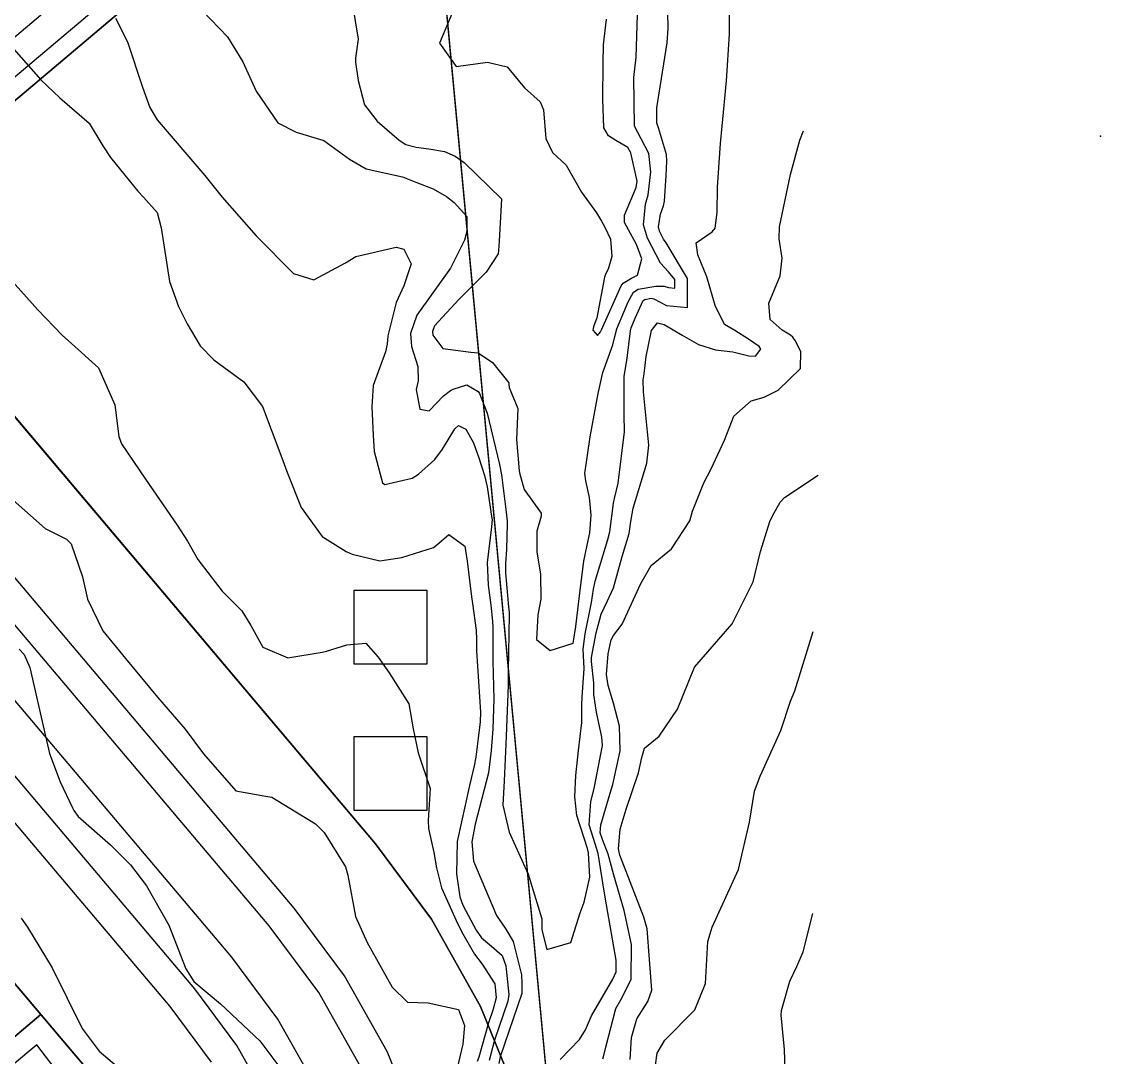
# Model space of a CAD drawing. Header units: feet. Extents: x 1318179 to 1318975, y 422521 to 423299.
# Drawn here: x 1318798 to 1318974.9, y 422806.3 to 422976.2 of the extents above; entities that cross this region are included whole.
import ezdxf

# ---------------------------------------------------------------- set-up
doc = ezdxf.new("R2010")
doc.units = ezdxf.units.FT
for name, color, linetype in [('C-DRNG-AREA', 150, 'CONTINUOUS'), ('C-PROP', 6, 'CONTINUOUS'), ('C-PVMT', 8, 'CONTINUOUS'), ('C-TOPO-MAJR', 32, 'CONTINUOUS'), ('C-TOPO-SPOT', 7, 'CONTINUOUS'), ('C-UTIL', 4, 'CONTINUOUS'), ('L-PLNT-TREE', 90, 'CONTINUOUS'), ('V-PROP-LINE', 7, 'CONTINUOUS')]:
    doc.layers.add(name, color=color, linetype=linetype)

msp = doc.modelspace()

# ---------------------------------------------------------------- linework, layer by layer
at = {"layer": 'C-DRNG-AREA'}
for points in [[(1318722.92, 422998.9), (1318771.32, 422941.61), (1318863.76, 423019.71), (1318855.22, 423110.67), (1318722.92, 422998.9)], [(1318771.32, 422941.61), (1318856.03, 422841.34), (1318865.23, 422828.95), (1318873.26, 422814.67), (1318879.44, 422799.5), (1318883.65, 422783.67), (1318885.84, 422767.44), (1318885.98, 422751.06), (1318884.05, 422734.79), (1318880.1, 422718.89), (1318874.51, 422704.5), (1318841.22, 422632.47), (1318813.99, 422645.06), (1318906.17, 422568.23), (1318863.76, 423019.73), (1318771.32, 422941.61)], [(1318644.27, 422786.49), (1318689.11, 422749.12), (1318732.03, 422754.92), (1318801.16, 422813.32), (1318749.05, 422875), (1318644.27, 422786.49)], [(1318689.11, 422749.12), (1318790.13, 422664.92), (1318819.26, 422727.94), (1318822.79, 422737.04), (1318824.92, 422745.59), (1318825.95, 422754.34), (1318825.88, 422763.15), (1318824.7, 422771.88), (1318822.43, 422780.39), (1318819.11, 422788.55), (1318814.79, 422796.23), (1318808.98, 422804.07), (1318801.16, 422813.32), (1318732.02, 422754.92), (1318689.11, 422749.12)]]:
    msp.add_lwpolyline(points, close=True, dxfattribs=at)
at = {"layer": 'C-PROP'}
for points in [[(1318813.99, 422645.04), (1318846.89, 422716.21), (1318851.44, 422727.96), (1318854.48, 422740.18), (1318855.97, 422752.69), (1318855.86, 422765.29), (1318854.18, 422777.77), (1318850.93, 422789.94), (1318846.19, 422801.61), (1318840.01, 422812.59), (1318832.5, 422822.71), (1318528.36, 423182.72)], [(1318879.44, 422799.49), (1318873.26, 422814.67), (1318865.23, 422828.95), (1318856.03, 422841.34), (1318577.05, 423171.57)], [(1318531.22, 423132.85), (1318808.98, 422804.07)]]:
    msp.add_lwpolyline(points, dxfattribs=at)
for points in [[(1318727.79, 423000.04), (1318772.4, 422946.5), (1318858.77, 423019.33), (1318852.34, 423106.58), (1318727.79, 423000.04)], [(1318747.18, 423008.93), (1318785.26, 422963.86), (1318844.24, 423013.69), (1318837.52, 423085.24), (1318747.18, 423008.93)], [(1318694.08, 422749.64), (1318790.34, 422669.92), (1318816.17, 422731.87), (1318818.88, 422740.16), (1318820.39, 422747.71), (1318821.03, 422755.22), (1318820.9, 422762.66), (1318820.04, 422770.08), (1318818.37, 422777.48), (1318815.81, 422784.8), (1318812.31, 422791.89), (1318807.37, 422799.33), (1318800.49, 422808.37), (1318737.01, 422755.33), (1318694.08, 422749.64)]]:
    msp.add_lwpolyline(points, close=True, dxfattribs=at)
at = {"layer": 'C-PVMT'}
for points in [[(1318863.28, 422794.08), (1318857.92, 422807.27), (1318850.94, 422819.68), (1318842.7, 422830.78), (1318562.68, 423162.23)], [(1318542.82, 423145.46), (1318822.31, 422814.63), (1318829.08, 422805.5)]]:
    msp.add_lwpolyline(points, dxfattribs=at)
at = {"layer": 'C-TOPO-MAJR'}
for points in [[(1318827.69, 422977.91), (1318831.76, 422973.63), (1318834.3, 422969.57), (1318836.45, 422964.76), (1318840, 422959.54), (1318843.01, 422958.03), (1318847.56, 422956.66), (1318851.76, 422953.59), (1318854.48, 422952), (1318860.45, 422950.7), (1318862.65, 422949.84), (1318865.46, 422948.75), (1318867.68, 422947.48), (1318868.94, 422946.47), (1318871, 422944.22), (1318871, 422941.79), (1318870.62, 422940.29), (1318868.33, 422935.72), (1318862.82, 422928.02), (1318861.74, 422925.01), (1318861.92, 422922.87), (1318862.96, 422919.58), (1318863, 422917.24), (1318862.7, 422915.82), (1318863.28, 422912.62), (1318864.8, 422912.35), (1318867.16, 422914.76), (1318868.34, 422915.66), (1318868.74, 422915.88), (1318870.99, 422916.58), (1318872.87, 422915.48), (1318873.07, 422915.19), (1318874.36, 422911.96), (1318876.36, 422903.53), (1318876.68, 422901.82), (1318877.43, 422895.69), (1318877.59, 422894.23), (1318877.63, 422893.76), (1318877.48, 422889.63), (1318877.32, 422887.21), (1318877.35, 422885.77), (1318877.84, 422880.18), (1318877.93, 422879.25), (1318877.95, 422878.9), (1318877.77, 422869.67), (1318877.75, 422867.36), (1318877.45, 422858.98), (1318877.41, 422857.69), (1318877.11, 422851.65), (1318876.88, 422847.67), (1318877.96, 422843.26), (1318881.04, 422836.32), (1318883.3, 422829.02), (1318883.32, 422827.2), (1318884.09, 422824.01), (1318888.04, 422825.16), (1318889.6, 422829.98), (1318890.21, 422831.75), (1318891.16, 422835.84), (1318890.97, 422839.86), (1318890.78, 422840.53), (1318889.02, 422845.97), (1318888.71, 422849.05), (1318888.89, 422852.5), (1318889.28, 422856.6), (1318889.85, 422861.24), (1318889.86, 422864.11), (1318889.92, 422865.38), (1318890.22, 422870.06), (1318890.17, 422871.09), (1318890.09, 422873.27), (1318890.41, 422875.77), (1318891.46, 422880.91), (1318891.78, 422883.08), (1318892.02, 422884.37), (1318894.14, 422891.24), (1318894.42, 422892.47), (1318895.05, 422897.19), (1318895.21, 422897.94), (1318895.83, 422900.44), (1318896.87, 422908.86), (1318896.78, 422911.75), (1318896.77, 422917.97), (1318897.28, 422920.97), (1318897.82, 422925.46), (1318897.92, 422925.92), (1318898.59, 422927.54), (1318899.88, 422930.4), (1318900.16, 422930.61), (1318901.23, 422930.78), (1318901.68, 422930.71), (1318903.71, 422929.6), (1318907.19, 422929.27), (1318907.18, 422934.02), (1318903.7, 422939.85), (1318903.26, 422940.47), (1318902.58, 422941.8), (1318902.41, 422942.49), (1318902.72, 422944.56), (1318903.22, 422945.94), (1318903.41, 422946.7), (1318903.66, 422950.85), (1318903.79, 422953.27), (1318903.72, 422954.35), (1318902.4, 422958.76), (1318902.17, 422959.5), (1318902.15, 422962.04), (1318903.86, 422972.67), (1318904, 422975.09), (1318903.8, 422985.25)], [(1318852.21, 422979.3), (1318853.21, 422973.27), (1318852.74, 422970.15), (1318852.74, 422969.51), (1318853.2, 422966.49), (1318854.23, 422962.51), (1318856.32, 422959.83), (1318859.93, 422956.72), (1318861.02, 422956.01), (1318862.68, 422955.57), (1318864.79, 422955.27), (1318867.36, 422954.86), (1318869.08, 422954.07), (1318870.58, 422953.07), (1318876.68, 422947.11), (1318876.31, 422940.16), (1318876.2, 422938.61), (1318876.14, 422938.05), (1318874.18, 422935.05), (1318869.69, 422930.6), (1318865.72, 422926.27), (1318865.36, 422925.36), (1318865.45, 422924.73), (1318867.09, 422922.56), (1318871.63, 422921.94), (1318872.84, 422921.83), (1318875.19, 422920.26), (1318877.86, 422916.94), (1318877.89, 422916.67), (1318877.96, 422916.15), (1318879.36, 422912.69), (1318879.13, 422907.63), (1318879.6, 422902.51), (1318879.69, 422901.94), (1318880.38, 422899.4), (1318883.17, 422895.57), (1318883.21, 422895.03), (1318882.45, 422892.58), (1318882.47, 422889.19), (1318883.09, 422885.56), (1318883.15, 422881.42), (1318882.62, 422878.9), (1318882.43, 422874.82), (1318884.67, 422873.02), (1318888.41, 422874.22), (1318888.56, 422874.88), (1318888.63, 422875.61), (1318888.88, 422876.97), (1318889.61, 422883.33), (1318890.2, 422887.66), (1318890.75, 422890.29), (1318891.14, 422892.34), (1318891.37, 422895.24), (1318891.09, 422898.11), (1318890.48, 422900.82), (1318890.35, 422902.04), (1318891.2, 422908.08), (1318892.55, 422915.15), (1318893.3, 422918.59), (1318894.92, 422923.15), (1318895.25, 422924.49), (1318895.58, 422925.76), (1318897.43, 422930.2), (1318898.31, 422931.78), (1318899.1, 422932.3), (1318902, 422932.77), (1318903.35, 422932.76), (1318904.04, 422932.53), (1318905.07, 422932.44), (1318905.07, 422933.84), (1318904.07, 422935.14), (1318902.72, 422936.53), (1318900.61, 422940.65), (1318899.94, 422942.82), (1318900.27, 422946.2), (1318900.71, 422947.72), (1318901.17, 422951.51), (1318900.83, 422954.5), (1318899.6, 422956.94), (1318898.47, 422958.99), (1318898.36, 422967), (1318898.75, 422970.33), (1318898.98, 422977.25)], [(1318868.78, 422977.96), (1318867.99, 422976.12), (1318866.53, 422972.63), (1318869.25, 422968.78), (1318874.4, 422969.49), (1318877.63, 422968.72), (1318880.46, 422965.31), (1318883.03, 422963.02), (1318883.59, 422961.71), (1318883.95, 422956.98), (1318885.03, 422954.69), (1318887.31, 422952.59), (1318889.8, 422948.17), (1318892.24, 422944.77), (1318893.06, 422943.45), (1318893.6, 422942.47), (1318894.55, 422940.48), (1318894.75, 422937.63), (1318894.16, 422935.54), (1318893.8, 422934.86), (1318893.57, 422934.27), (1318892.3, 422927.58), (1318891.78, 422926.1), (1318891.66, 422925.58), (1318892.41, 422924.68), (1318892.92, 422925.28), (1318893.07, 422925.6), (1318896.28, 422932.83), (1318896.61, 422933.27), (1318897.99, 422934.07), (1318898.97, 422934.6), (1318899.66, 422937.23), (1318898.81, 422939.6), (1318896.86, 422943.23), (1318896.82, 422944.43), (1318898.76, 422948.93), (1318898.9, 422949.98), (1318897.91, 422954.64), (1318897.38, 422955.5), (1318895.43, 422956.68), (1318894.23, 422957.4), (1318893.45, 422958.76), (1318893.32, 422963.42), (1318893.35, 422969.35), (1318893.41, 422972.37), (1318893.87, 422976.57)], [(1318886.32, 422805.97), (1318889.49, 422809.22), (1318890.45, 422810.8), (1318891.42, 422813.1), (1318894.94, 422819.15), (1318895.47, 422820.35), (1318895.49, 422822.25), (1318893.87, 422831.34), (1318893.49, 422833.55), (1318892.51, 422839.74), (1318892.03, 422841.3), (1318891.08, 422844.45), (1318891.34, 422848.25), (1318891.86, 422850.42), (1318892.88, 422855.48), (1318893.22, 422857.46), (1318893.15, 422858.8), (1318892.27, 422862.9), (1318891.83, 422865.82), (1318891.84, 422866.19), (1318891.83, 422867.7), (1318891.45, 422871.23), (1318891.44, 422871.86), (1318892.18, 422875.94), (1318893.04, 422878.99), (1318894.02, 422881.08), (1318895.03, 422883.31), (1318896.46, 422888.45), (1318897.6, 422892.21), (1318897.69, 422892.61), (1318897.86, 422894.19), (1318898.25, 422896.37), (1318900.5, 422903.73), (1318900.86, 422906.68), (1318899.95, 422915.44), (1318899.93, 422917.41), (1318900.05, 422918.41), (1318900.42, 422921.25), (1318901.26, 422925.49), (1318902.27, 422926.75), (1318903.36, 422926.49), (1318906.3, 422924.76), (1318908.99, 422923.21), (1318911.78, 422922.35), (1318914.63, 422922.01), (1318917.2, 422921.32), (1318918.32, 422921.28), (1318919.21, 422922.43), (1318918.93, 422922.85), (1318917.18, 422924.09), (1318914.94, 422925.52), (1318913.26, 422926.51), (1318911.7, 422929.58), (1318910.35, 422934.28), (1318908.87, 422937.89), (1318908.61, 422939.86), (1318911.23, 422941.68), (1318911.73, 422942.27), (1318912.06, 422944.87), (1318912.1, 422948.99), (1318912.57, 422956.17), (1318912.84, 422959.03), (1318913.56, 422966.45), (1318914.05, 422974.12), (1318914.04, 422977.38)], [(1318813.4, 422976.71), (1318815.39, 422972.81), (1318817.84, 422965.42), (1318819.01, 422962.06), (1318820.24, 422960.05), (1318828.05, 422950.93), (1318830.89, 422947.39), (1318836.44, 422941.01), (1318842.59, 422934.82), (1318845.91, 422933.79), (1318851.12, 422936.62), (1318852.78, 422937.64), (1318859.39, 422939.15), (1318860.65, 422938.85), (1318861.88, 422936.42), (1318860.65, 422932.84), (1318859.39, 422930.09), (1318858.07, 422924.65), (1318857.94, 422923.26), (1318857.69, 422921.98), (1318855.67, 422916.49), (1318855.4, 422912.96), (1318855.66, 422908.31), (1318855.8, 422905.67), (1318857.15, 422900.5), (1318857.57, 422900.25), (1318862.02, 422901.29), (1318863.09, 422901.92), (1318865.74, 422904.34), (1318866.99, 422906.02), (1318869.01, 422909.39), (1318869.62, 422909.91), (1318870.82, 422909.34), (1318872.1, 422907.08), (1318872.96, 422904.61), (1318873.9, 422901.72), (1318874.33, 422899.85), (1318875.12, 422894.69), (1318875.13, 422894.54), (1318875.04, 422893.3), (1318874.34, 422887.43), (1318874.5, 422883.76), (1318874.91, 422880.46), (1318875.22, 422877.81), (1318875.26, 422876.82), (1318875.26, 422871.28), (1318875.44, 422865.06), (1318875.27, 422860.17), (1318875.01, 422856.65), (1318874.55, 422852.94), (1318872.34, 422844.56), (1318871.8, 422841.65), (1318872.11, 422838.5), (1318875.88, 422829.56), (1318877.41, 422827.33), (1318878.6, 422825.31), (1318879.98, 422819.84), (1318880.03, 422818.42), (1318880.04, 422817.13), (1318879.99, 422816.77), (1318876.47, 422806.41), (1318876.22, 422805.31)], [(1318795.9, 422972.56), (1318801.15, 422966.6), (1318804.29, 422963.65), (1318809.08, 422959.49), (1318811.34, 422955.77), (1318812.59, 422953.87), (1318814.96, 422950.98), (1318817.04, 422948.35), (1318818.02, 422947.39), (1318820.22, 422944.83), (1318820.9, 422942.32), (1318822.24, 422933.53), (1318823.76, 422929.46), (1318825.14, 422926.6), (1318827.29, 422922.98), (1318829.51, 422920.67), (1318834.43, 422917.06), (1318837.52, 422913.04), (1318840.53, 422905.03), (1318841.61, 422902.11), (1318843.85, 422896.46), (1318847.28, 422891.74), (1318851.21, 422889.25), (1318852.19, 422888.82), (1318856.72, 422887.72), (1318860.36, 422888.3), (1318865.52, 422889.93), (1318866.04, 422890.32), (1318868.03, 422892.04), (1318870.65, 422890.11), (1318871.07, 422887.68), (1318871.74, 422881.81), (1318871.92, 422880.74), (1318872.51, 422876.37), (1318872.57, 422874.75), (1318872.6, 422872.98), (1318873.26, 422862.89), (1318873.2, 422861.31), (1318872.45, 422855.53), (1318872.22, 422854.12), (1318871.41, 422850.9), (1318869.42, 422841.72), (1318869.28, 422836.4), (1318869.84, 422832.64), (1318870.37, 422831.28), (1318872.54, 422827.18), (1318873.39, 422825.92), (1318875.07, 422824.54), (1318876.79, 422822.99), (1318877.37, 422821.31), (1318877.44, 422820.78), (1318877.87, 422816.59), (1318877.7, 422815.5), (1318875.51, 422809.15), (1318874.64, 422805.8)], [(1318893.27, 422806.04), (1318893.38, 422806.39), (1318893.81, 422807.97), (1318895.41, 422814.3), (1318896.23, 422815.76), (1318897.94, 422819.08), (1318898.02, 422824.82), (1318896.77, 422830.37), (1318895.08, 422836.2), (1318894.17, 422839.61), (1318893.23, 422842.05), (1318892.87, 422843.13), (1318892.97, 422844.43), (1318894.49, 422849.61), (1318894.91, 422851.07), (1318896.14, 422856.56), (1318896, 422860.62), (1318895.03, 422864.4), (1318894.18, 422867.26), (1318893.92, 422869.07), (1318894.16, 422872.48), (1318894.65, 422874.75), (1318895.06, 422875.46), (1318896.44, 422877.36), (1318899.5, 422884.02), (1318901.24, 422886.99), (1318904.53, 422889.69), (1318907.55, 422894.31), (1318907.99, 422895.89), (1318909.86, 422900.54), (1318911.07, 422902.83), (1318913.22, 422907.5), (1318914.79, 422911.44), (1318917.6, 422913.95), (1318919.72, 422914.57), (1318922.06, 422915.69), (1318925.72, 422919.28), (1318925.73, 422922.04), (1318924.82, 422923.87), (1318924.44, 422924.38), (1318924.04, 422924.74), (1318922.68, 422925.57), (1318920.74, 422927.32), (1318920.52, 422929.99), (1318922.34, 422934.46), (1318922.71, 422937.36), (1318922.18, 422940.51), (1318922.26, 422942.51), (1318924.06, 422951.07), (1318925.59, 422956.71), (1318926.18, 422958.26)], [(1318796.03, 422934.1), (1318800.65, 422928.88), (1318804.64, 422924.74), (1318806.18, 422923.35), (1318810.64, 422919.38), (1318813.28, 422913.32), (1318813.93, 422908.12), (1318814.39, 422906.91), (1318818.3, 422901.12), (1318823.54, 422893.58), (1318825.22, 422890.94), (1318826.93, 422887.92), (1318830.87, 422882.78), (1318834.11, 422879.51), (1318835.59, 422877.14), (1318837.56, 422873.56), (1318841.63, 422871.82), (1318847.26, 422872.73), (1318848.01, 422872.89), (1318851.32, 422873.94), (1318854.44, 422874.22), (1318856.44, 422871.94), (1318858.27, 422869.34), (1318861.48, 422864.29), (1318862.19, 422860.19), (1318863, 422856.24), (1318865.01, 422850.41), (1318864.68, 422845.17), (1318864.71, 422843.84), (1318865.58, 422839.89), (1318866, 422837.4), (1318866.84, 422834.13), (1318869.26, 422828.73), (1318870.15, 422826.97), (1318872.25, 422823.23), (1318873.52, 422821.61), (1318875.61, 422818.39), (1318875.83, 422816.08), (1318875.34, 422814.21), (1318874.53, 422811.96), (1318872.96, 422806.33), (1318872.72, 422805.6)], [(1318897.76, 422805.96), (1318898.02, 422809.58), (1318898.84, 422812.63), (1318900.69, 422815.49), (1318901.33, 422817.33), (1318900.56, 422827.39), (1318900.04, 422829.29), (1318896.44, 422838.47), (1318896.09, 422839.45), (1318895.84, 422840.49), (1318896.13, 422843.7), (1318897.13, 422847.02), (1318899.14, 422852.94), (1318899.68, 422855.46), (1318900.12, 422857.03), (1318902.51, 422858.98), (1318905.56, 422863.39), (1318908.33, 422870.27), (1318914.51, 422877.4), (1318917.96, 422884.31), (1318919.16, 422889.28), (1318920.69, 422894.2), (1318921.13, 422895.13), (1318922.35, 422897.36), (1318923.09, 422898.13), (1318928.6, 422901.79)], [(1318795.13, 422899), (1318801.88, 422893.05), (1318805.39, 422891.29), (1318806.13, 422890.5), (1318808.01, 422885.09), (1318808.83, 422881.46), (1318811.35, 422876.26), (1318815.05, 422871.7), (1318820.27, 422865.38), (1318824.81, 422860.15), (1318827.83, 422856.09), (1318833.14, 422850.02), (1318837.73, 422849.17), (1318839.01, 422848.98), (1318846.17, 422844.62), (1318847.6, 422843.16), (1318851.09, 422837.57), (1318851.49, 422836.18), (1318852.77, 422829.38), (1318854.67, 422825.14), (1318858.75, 422817.8), (1318861.28, 422815.35), (1318864.66, 422815.22), (1318869.63, 422814.18), (1318870.64, 422811.54), (1318870.37, 422808.49), (1318869.16, 422803.36)], [(1318901.95, 422805.04), (1318902.18, 422807), (1318903.48, 422809.14), (1318908.37, 422814.1), (1318910.12, 422818.44), (1318910.48, 422825.33), (1318911.19, 422827.66), (1318915.55, 422837.1), (1318917.33, 422844.88), (1318918.15, 422849.96), (1318919.11, 422852.42), (1318922.47, 422859.92), (1318924.05, 422864.7), (1318924.78, 422866.42), (1318927.8, 422876.15)], [(1318797.64, 422873.23), (1318798.43, 422872.38), (1318799.39, 422870.23), (1318801.95, 422858.97), (1318802.59, 422856.16), (1318804.36, 422851.49), (1318806.34, 422847.23), (1318806.56, 422846.81), (1318807.31, 422845.81), (1318812.57, 422841.15), (1318815.89, 422837.89), (1318818.48, 422834.44), (1318822.15, 422827.98), (1318824.95, 422820.81), (1318826.23, 422818.74), (1318830.61, 422815.1), (1318837.07, 422809.01), (1318840.99, 422803.75)], [(1318797.95, 422829.14), (1318798.96, 422827.63), (1318803.02, 422821), (1318807.96, 422811.04), (1318810.75, 422807.32), (1318814.26, 422804.29)], [(1318923.4, 422797.4), (1318923.1, 422807.58), (1318922.53, 422813.22), (1318922.57, 422814), (1318923.94, 422818.78), (1318925.08, 422821.22), (1318926.14, 422823.6), (1318927.73, 422829.9)]]:
    msp.add_lwpolyline(points, dxfattribs=at)
at = {"layer": 'C-TOPO-SPOT'}
msp.add_point((1318974.86, 422957.35), dxfattribs=at)
at = {"layer": 'C-UTIL'}
for points in [[(1318808.66, 422614.45), (1318821.25, 422641.68), (1318854.18, 422712.92), (1318859.07, 422725.54), (1318862.35, 422738.74), (1318863.95, 422752.25), (1318863.84, 422765.86), (1318862.02, 422779.34), (1318858.52, 422792.48), (1318853.39, 422805.09), (1318846.72, 422816.94), (1318838.62, 422827.86), (1318534.47, 423187.89)], [(1318794.14, 422621.17), (1318806.73, 422648.4), (1318839.6, 422719.51), (1318843.82, 422730.37), (1318846.61, 422741.62), (1318847.98, 422753.13), (1318847.88, 422764.72), (1318846.33, 422776.2), (1318843.35, 422787.4), (1318838.98, 422798.14), (1318833.3, 422808.24), (1318826.39, 422817.55), (1318522.25, 423177.56)]]:
    msp.add_lwpolyline(points, dxfattribs=at)
at = {"layer": 'L-PLNT-TREE'}
for points in [[(1318852.49, 422870.84), (1318864.49, 422870.84), (1318864.49, 422882.84), (1318852.49, 422882.84), (1318852.49, 422870.84)], [(1318852.49, 422846.84), (1318864.49, 422846.84), (1318864.49, 422858.84), (1318852.49, 422858.84), (1318852.49, 422846.84)]]:
    msp.add_lwpolyline(points, close=True, dxfattribs=at)
at = {"layer": 'V-PROP-LINE'}
for points in [[(1318205.86, 423151.87), (1318906.18, 422568.21), (1318846.87, 423199.56), (1318846.82, 423200.09), (1318730.64, 423223.81), (1318629.46, 423273.42), (1318205.86, 423151.87)], [(1318722.92, 422998.9), (1318771.32, 422941.61), (1318863.76, 423019.71), (1318855.22, 423110.67), (1318722.92, 422998.9)], [(1318771.32, 422941.61), (1318856.03, 422841.34), (1318865.23, 422828.95), (1318873.26, 422814.67), (1318879.44, 422799.5), (1318883.65, 422783.67), (1318885.84, 422767.44), (1318885.98, 422751.06), (1318884.05, 422734.79), (1318880.1, 422718.89), (1318874.51, 422704.5), (1318841.22, 422632.47), (1318813.99, 422645.06), (1318906.17, 422568.23), (1318863.76, 423019.73), (1318771.32, 422941.61)], [(1318644.27, 422786.49), (1318689.11, 422749.12), (1318732.03, 422754.92), (1318801.16, 422813.32), (1318749.05, 422875), (1318644.27, 422786.49)], [(1318689.11, 422749.12), (1318790.13, 422664.92), (1318819.26, 422727.94), (1318822.79, 422737.04), (1318824.92, 422745.59), (1318825.95, 422754.34), (1318825.88, 422763.15), (1318824.7, 422771.88), (1318822.43, 422780.39), (1318819.11, 422788.55), (1318814.79, 422796.23), (1318808.98, 422804.07), (1318801.16, 422813.32), (1318732.02, 422754.92), (1318689.11, 422749.12)]]:
    msp.add_lwpolyline(points, close=True, dxfattribs=at)

doc.saveas('drawing.dxf')
